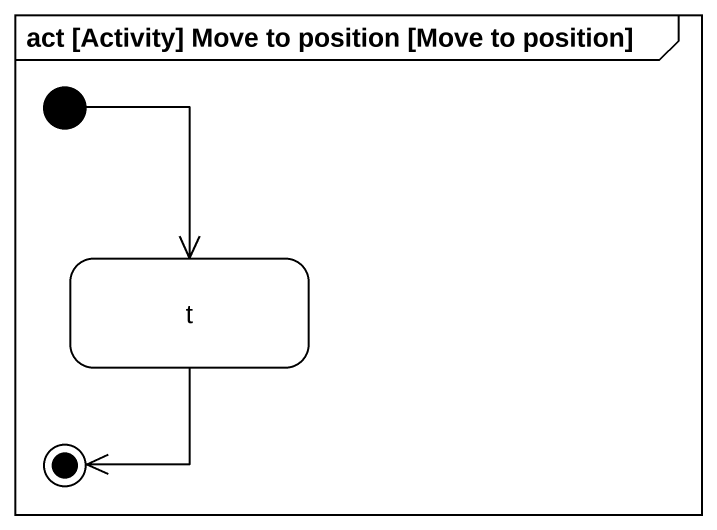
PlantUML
@startuml
mainframe act [Activity] Move to position [Move to position]
hide empty description
state t
[*] --> t
t --> [*]
@enduml
